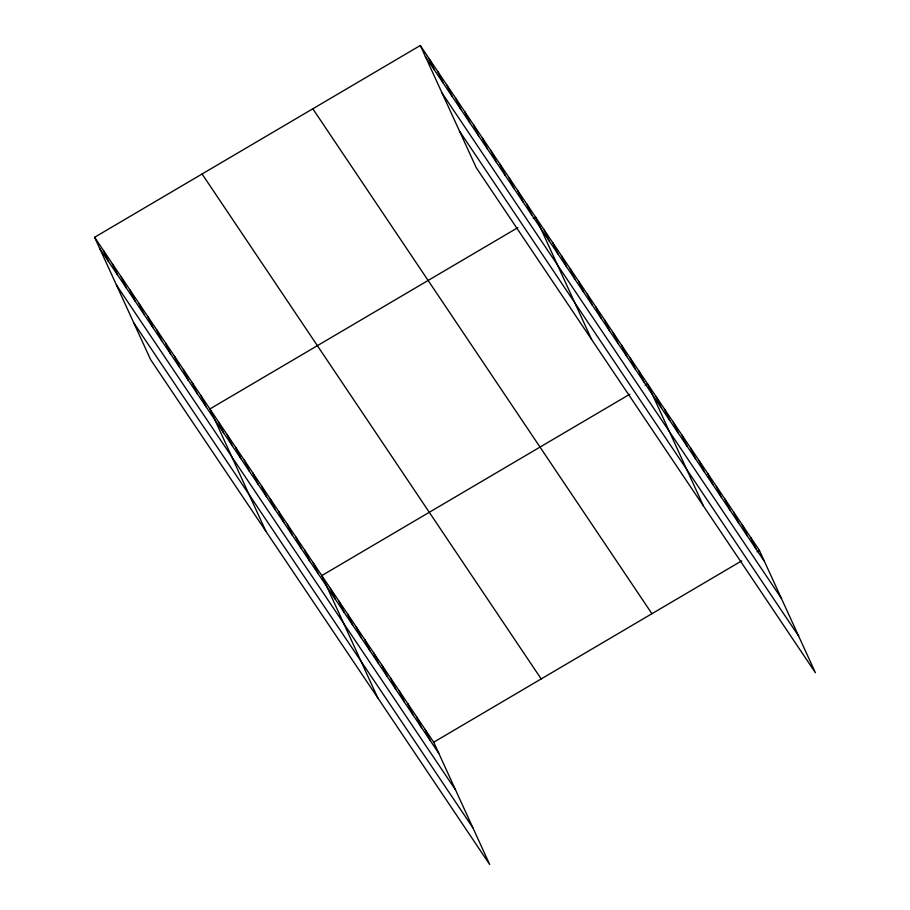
<?xml version="1.0" encoding="UTF-8"?>
<svg xmlns="http://www.w3.org/2000/svg" width="910" height="910" viewBox="0 0 910 910"><rect width="100%" height="100%" fill="white"/><g stroke="black" fill="none" stroke-linecap="round" stroke-linejoin="round"><path stroke-width="1.36" d="M94.594 237.282L433.706 742.219L489.694 864.5L150.582 359.575L94.594 237.282L420.306 45.5L759.418 550.425L815.405 672.717L476.294 167.781L420.306 45.5M517.881 227.614L209.892 408.965L265.879 531.247M533.237 218.571L535.603 217.171L591.591 339.464M629.788 394.235L321.799 575.586L377.786 697.879M645.144 385.192L647.51 383.804L703.498 506.085M433.706 742.219L741.695 560.856M757.052 551.824L759.418 550.425M425.357 56.534L764.468 561.47M442.169 93.252L781.269 598.177M459.482 131.074L798.593 635.999M312.824 108.79L651.935 613.715M202.088 173.992L541.188 678.928M99.656 248.316L438.757 753.253M116.457 285.035L455.569 789.96M133.781 322.857L472.882 827.793M750.807 537.617L755.857 548.65M742.196 524.797L747.246 535.831M733.585 511.977L738.647 523.011M724.986 499.158L730.036 510.191M716.375 486.338L721.425 497.383M707.764 473.53L712.814 484.564M699.153 460.71L704.215 471.744M690.553 447.891L695.604 458.924M681.943 435.071L686.993 446.105M673.332 422.251L678.382 433.285M664.721 409.432L669.783 420.477M656.121 396.623L661.172 407.657M638.9 370.984L643.95 382.018M630.289 358.165L635.339 369.198M621.689 345.345L626.74 356.39M613.078 332.537L618.129 343.571M604.467 319.717L609.518 330.751M595.857 306.897L600.907 317.931M587.257 294.078L592.308 305.112M578.646 281.258L583.697 292.303M570.035 268.45L575.086 279.484M561.424 255.63L566.475 266.664M552.825 242.811L557.875 253.844M544.214 229.991L549.265 241.025M526.731 203.965L531.781 215.01M517.87 190.759L522.92 201.804M508.997 177.564L514.048 188.597M500.125 164.357L505.175 175.391M491.263 151.151L496.314 162.185M482.391 137.945L487.441 148.978M473.518 124.738L478.569 135.772M464.646 111.532L469.708 122.566M455.785 98.325L460.835 109.359M446.912 85.119L451.963 96.153M438.04 71.913L443.102 82.947M429.179 58.706L434.229 69.74M425.095 729.399L430.146 740.433M416.496 716.58L421.546 727.613M407.885 703.76L412.935 714.794M399.274 690.94L404.324 701.985M390.663 678.132L395.713 689.166M382.052 665.312L387.114 676.346M373.453 652.493L378.503 663.527M364.842 639.673L369.892 650.707M356.231 626.854L361.281 637.899M347.62 614.045L352.682 625.079M339.021 601.226L344.071 612.259M330.41 588.406L335.46 599.44M313.188 562.767L318.25 573.8M304.588 549.958L309.639 560.992M295.977 537.139L301.028 548.173M287.367 524.319L292.417 535.353M278.756 511.5L283.818 522.533M270.156 498.68L275.207 509.714M261.545 485.86L266.596 496.905M252.935 473.052L257.985 484.086M244.324 460.233L249.386 471.266M235.724 447.413L240.775 458.447M227.113 434.593L232.164 445.627M218.502 421.774L223.553 432.819M201.03 395.759L206.081 406.793M192.158 382.553L197.208 393.586M183.285 369.346L188.347 380.38M174.424 356.14L179.475 367.174M165.552 342.933L170.602 353.967M156.679 329.727L161.73 340.761M147.818 316.521L152.869 327.554M138.946 303.314L143.996 314.348M130.073 290.108L135.124 301.142M121.212 276.902L126.262 287.935M112.34 263.695L117.39 274.729M103.467 250.489L108.517 261.523"/></g></svg>
